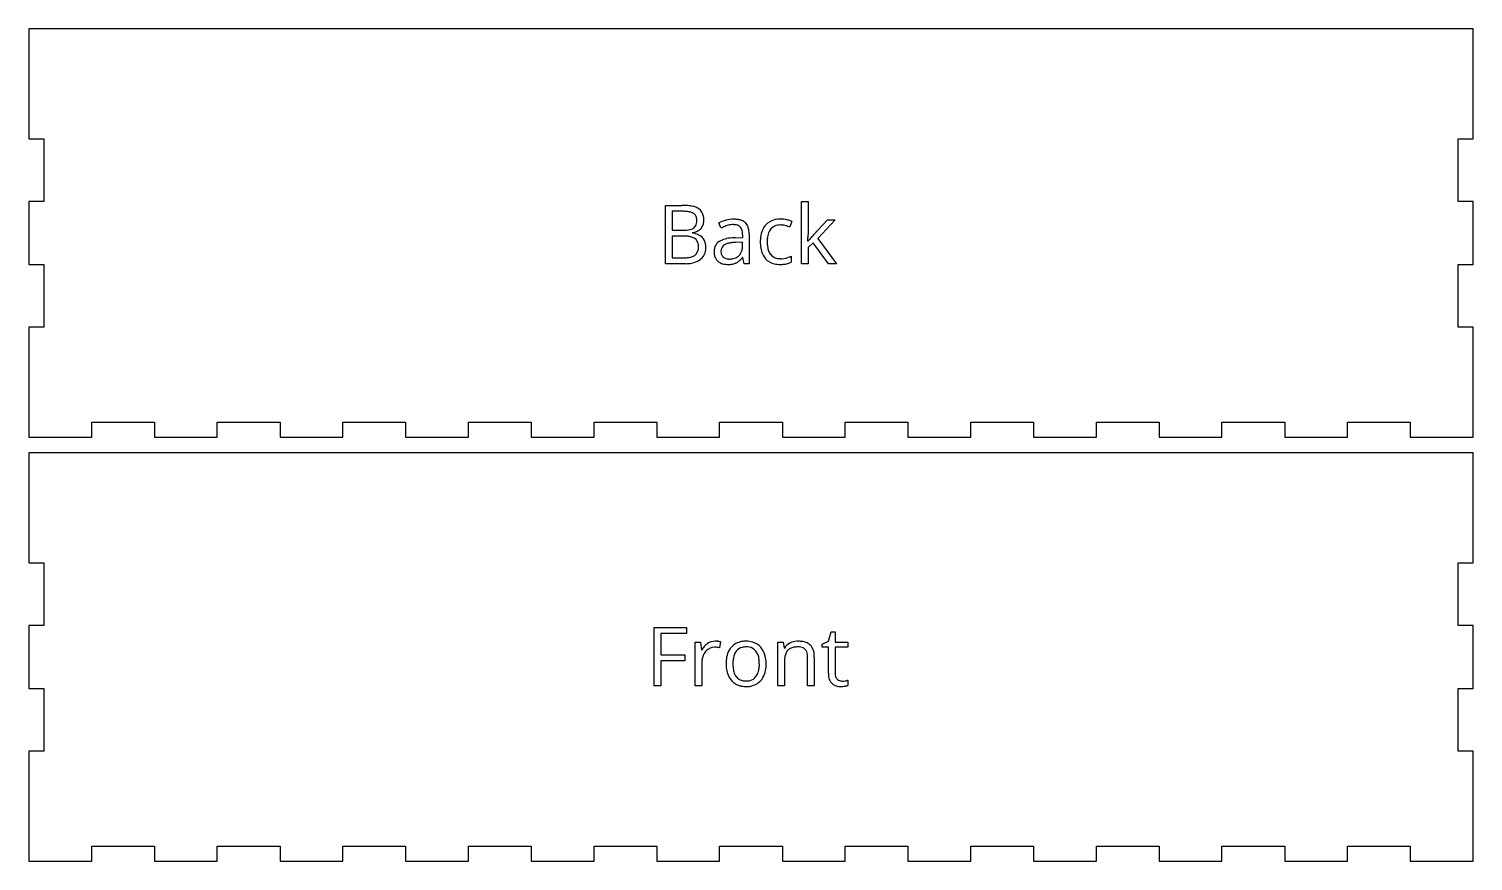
# Model space of a CAD drawing. Header units: inches. Extents: x 0 to 34.2, y 0.1 to 11.1.
# Drawn here: x 0 to 11.5, y 0.12 to 6.75 of the extents above; entities that cross this region are included whole.
import ezdxf

# ---------------------------------------------------------------- set-up
doc = ezdxf.new("R2010")
doc.units = ezdxf.units.IN

msp = doc.modelspace()

# ---------------------------------------------------------------- linework, layer by layer
at = {"layer": 'Back_labelLayer'}
for p, q in [((5.069, 4.881), (5.069, 5.345)), ((5.069, 5.345), (5.2, 5.345)), ((5.123, 5.299), (5.123, 5.147)), ((5.202, 5.299), (5.123, 5.299)), ((6.153, 4.881), (6.153, 5.375)), ((6.153, 5.375), (6.205, 5.375)), ((6.205, 5.375), (6.205, 5.113)), ((5.511, 5.165), (5.495, 5.205)), ((6.075, 5.217), (6.059, 5.173)), ((6.247, 5.11), (6.359, 5.229)), ((6.421, 5.229), (6.281, 5.081)), ((6.359, 5.229), (6.421, 5.229)), ((5.123, 5.147), (5.212, 5.147)), ((5.215, 5.101), (5.123, 5.101)), ((5.123, 5.101), (5.123, 4.927)), ((5.285, 5.128), (5.285, 5.124)), ((5.624, 5.088), (5.684, 5.09)), ((5.684, 5.09), (5.684, 5.111)), ((5.735, 5.119), (5.735, 4.881)), ((6.281, 5.081), (6.431, 4.881)), ((5.682, 5.052), (5.63, 5.05)), ((5.682, 5.021), (5.682, 5.052)), ((6.202, 5.059), (6.205, 5.059)), ((6.245, 5.046), (6.205, 5.011)), ((6.205, 5.011), (6.205, 4.881)), ((6.367, 4.881), (6.245, 5.046)), ((5.231, 4.881), (5.069, 4.881)), ((5.123, 4.927), (5.219, 4.927)), ((5.685, 4.931), (5.683, 4.931)), ((5.696, 4.881), (5.685, 4.931)), ((5.735, 4.881), (5.696, 4.881)), ((6.07, 4.94), (6.07, 4.893)), ((6.205, 4.881), (6.153, 4.881)), ((6.431, 4.881), (6.367, 4.881))]:
    msp.add_line(p, q, dxfattribs=at)
for centre, radius, start, end in [((5.201, 4.853), 0.492, 84.897, 90.1951), ((5.202, 4.911), 0.388, 87.899, 90.0356), ((5.207, 5.022), 0.276, 82.186, 88.0878), ((5.219, 5.044), 0.3, 77.3551, 84.9994), ((5.223, 5.133), 0.164, 73.4545, 82.3248), ((5.244, 5.204), 0.0906, 59.0099, 73.7456), ((5.248, 5.171), 0.171, 65.3868, 77.5778), ((5.273, 5.226), 0.11, 56.4093, 64.9558), ((5.284, 5.243), 0.0897, 9.246, 56.3616), ((5.262, 5.234), 0.0558, 14.0453, 58.8246), ((5.261, 5.21), 0.0559, 306.0082, 342.9774), ((5.227, 5.221), 0.0913, 342.2561, 356.2392), ((5.234, 5.226), 0.0853, 359.4167, 14.4506), ((5.189, 5.225), 0.13, 355.7583, 0.0741), ((5.282, 5.222), 0.092, 319.4393, 345.6), ((5.253, 5.229), 0.122, 345.6386, 0.4554), ((5.232, 5.231), 0.143, 359.672, 10.5634), ((5.61, 4.991), 0.243, 106.3566, 118.3352), ((5.631, 4.935), 0.259, 103.6227, 112.4316), ((5.621, 4.959), 0.276, 104.516, 106.5494), ((5.613, 4.991), 0.244, 90.0713, 104.6523), ((5.611, 5.02), 0.172, 90.4485, 103.7668), ((5.61, 5.061), 0.13, 83.6504, 90.1761), ((5.614, 5.012), 0.223, 81.5683, 90.3249), ((5.615, 5.105), 0.0861, 70.571, 83.9939), ((5.627, 5.136), 0.0535, 42.7295, 71.0382), ((5.627, 5.096), 0.138, 68.2276, 81.7489), ((5.645, 5.141), 0.0897, 47.8686, 68.2936), ((5.648, 5.147), 0.0834, 19.233, 46.6746), ((5.975, 5.092), 0.145, 138.6552, 152.6856), ((5.968, 5.097), 0.136, 101.4912, 138.3133), ((5.974, 5.099), 0.0884, 114.4265, 161.6634), ((5.982, 5.072), 0.117, 88.7192, 112.5666), ((5.984, 5.029), 0.207, 89.5889, 102.1787), ((5.985, 5.072), 0.116, 87.6709, 89.9772), ((5.986, 4.998), 0.238, 77.7702, 89.9478), ((5.983, 5.038), 0.151, 81.6904, 87.5071), ((5.973, 4.972), 0.218, 77.2991, 81.7348), ((5.96, 4.911), 0.28, 74.7813, 77.4489), ((5.973, 4.955), 0.234, 68.3301, 74.8825), ((5.981, 4.973), 0.263, 74.6793, 77.958), ((6.006, 5.061), 0.172, 70.0964, 74.7369), ((6.029, 5.124), 0.104, 63.5049, 70.1852), ((6.043, 5.155), 0.0706, 62.9309, 63.2202), ((5.213, 5.436), 0.289, 269.7927, 275.3663), ((5.215, 4.767), 0.334, 89.1757, 90.0067), ((5.217, 4.842), 0.259, 82.5352, 89.4274), ((5.224, 5.322), 0.175, 275.2579, 283.3284), ((5.231, 4.941), 0.158, 72.4069, 82.6767), ((5.241, 5.249), 0.0997, 283.1004, 295.9663), ((5.251, 5.003), 0.0935, 55.7505, 72.6739), ((5.256, 5.218), 0.065, 296.4213, 305.3719), ((5.253, 5.301), 0.176, 280.1943, 281.3181), ((5.255, 4.94), 0.187, 66.9272, 80.9433), ((5.261, 5.266), 0.14, 280.9041, 293.5859), ((5.266, 5.027), 0.0649, 12.9748, 55.1887), ((5.28, 5.225), 0.0954, 293.2774, 318.9174), ((5.289, 5.016), 0.103, 36.6682, 67.6255), ((5.288, 5.02), 0.102, 3.1842, 34.6976), ((5.547, 4.981), 0.0912, 115.4905, 182.3569), ((5.593, 4.897), 0.186, 101.357, 117.0798), ((5.666, 4.847), 0.353, 112.2127, 115.9641), ((5.629, 4.726), 0.362, 92.4699, 101.7062), ((5.64, 4.573), 0.515, 91.7179, 92.9092), ((5.622, 5.133), 0.0588, 20.4102, 41.4478), ((5.589, 5.121), 0.0935, 7.8269, 20.6037), ((5.532, 5.112), 0.151, 359.6939, 8.0028), ((5.599, 5.128), 0.135, 6.3379, 19.6812), ((5.528, 5.119), 0.207, 359.8022, 6.6587), ((6.115, 5.055), 0.291, 169.8978, 180.3689), ((6.014, 5.074), 0.188, 153.0874, 170.1053), ((6.17, 5.054), 0.291, 174.5305, 180.1553), ((6.056, 5.067), 0.177, 160.1421, 175.137), ((3.936, 5.217), 2.272, 356.022, 356.0553), ((4.497, 5.179), 1.709, 356.0322, 356.6452), ((5.58, 5.122), 0.625, 357.504, 358.3296), ((5.171, 5.14), 1.034, 356.6328, 357.4907), ((5.854, 5.114), 0.351, 358.2737, 359.894), ((6.459, 4.879), 0.312, 142.3223, 144.7086), ((6.626, 4.751), 0.522, 140.4336, 142.3364), ((6.842, 4.573), 0.802, 139.2798, 140.4703), ((7.093, 4.357), 1.132, 138.342, 139.2878), ((5.25, 5.021), 0.0902, 288.5733, 306.8102), ((5.262, 5.004), 0.069, 307.7355, 345.8336), ((5.222, 5.015), 0.11, 345.1079, 358.8339), ((5.231, 5.018), 0.101, 359.4709, 13.6049), ((5.187, 5.017), 0.145, 358.3215, 0.0103), ((5.278, 5.002), 0.111, 309.2852, 343.8553), ((5.243, 5.012), 0.148, 344.0558, 0.569), ((5.239, 5.013), 0.151, 359.94, 4.5451), ((5.589, 4.976), 0.133, 179.5461, 192.6948), ((5.544, 4.965), 0.0866, 192.0829, 227.4519), ((5.594, 4.977), 0.0832, 171.2123, 180.2067), ((5.586, 4.976), 0.0753, 179.5265, 192.7793), ((5.568, 4.982), 0.0562, 120.9736, 172.418), ((5.561, 4.97), 0.0491, 192.327, 222.0572), ((5.581, 4.962), 0.0809, 113.59, 121.6793), ((5.601, 4.915), 0.132, 102.8, 113.2432), ((5.625, 4.814), 0.235, 96.3541, 102.9958), ((5.642, 4.664), 0.387, 91.8559, 96.4485), ((5.593, 5.009), 0.088, 306.9881, 313.8561), ((5.593, 5.009), 0.0882, 314.1893, 347.4269), ((5.548, 5.02), 0.134, 346.9177, 0.2825), ((5.505, 5.021), 0.177, 359.8278, 0.0001), ((6.143, 5.053), 0.319, 179.9388, 183.9822), ((6.057, 5.045), 0.232, 183.5915, 196.3537), ((5.98, 5.022), 0.152, 196.0165, 221.1348), ((6.134, 5.052), 0.255, 179.7044, 188.0746), ((6.042, 5.039), 0.162, 187.9316, 200.3885), ((5.992, 5.02), 0.109, 200.4179, 216.6395), ((5.971, 5.006), 0.0837, 216.9697, 261.3104), ((5.221, 5.16), 0.232, 269.7249, 277.3697), ((5.231, 5.176), 0.295, 269.9236, 274.3945), ((5.232, 5.073), 0.145, 277.2154, 288.7569), ((5.238, 5.095), 0.213, 274.0488, 286.2583), ((5.26, 5.025), 0.14, 285.9423, 309.1242), ((5.546, 4.969), 0.0907, 227.7699, 237.8041), ((5.554, 4.983), 0.107, 238.3272, 258.9186), ((5.559, 4.969), 0.0469, 222.5827, 229.2536), ((5.565, 4.977), 0.0574, 229.784, 254.2724), ((5.565, 5.037), 0.162, 258.6717, 270.4051), ((5.574, 5.006), 0.087, 253.9401, 266.4535), ((5.567, 5.112), 0.237, 269.9531, 273.1487), ((5.577, 5.037), 0.119, 266.0797, 270.0576), ((5.578, 5.063), 0.145, 269.5796, 282.0412), ((5.57, 5.054), 0.179, 272.9336, 281.4137), ((5.582, 4.998), 0.122, 281.298, 293.7309), ((5.589, 5.017), 0.097, 281.7122, 306.4592), ((5.591, 4.975), 0.0971, 294.3935, 304.7376), ((5.565, 5.012), 0.142, 304.8493, 314.8526), ((5.511, 5.066), 0.218, 314.7445, 321.707), ((5.965, 5.01), 0.134, 221.7976, 256.8022), ((5.981, 5.072), 0.197, 256.4247, 270.4887), ((5.981, 5.048), 0.127, 260.136, 270.2688), ((5.98, 5.141), 0.221, 270.2656, 286.2891), ((5.983, 5.164), 0.289, 269.9655, 272.8635), ((5.987, 5.096), 0.221, 272.5977, 282.1882), ((6.002, 5.027), 0.15, 282.0345, 296.9458), ((5.967, 5.191), 0.272, 286.0456, 292.3656)]:
    msp.add_arc(centre, radius, start, end, dxfattribs=at)
at = {"layer": 'Back_outsideCutPath'}
for p, q in [((0, 6.75), (0, 5.875)), ((11.5, 6.75), (0, 6.75)), ((11.5, 5.875), (11.5, 6.75)), ((0, 5.875), (0.118, 5.875)), ((0.118, 5.875), (0.118, 5.375)), ((11.382, 5.375), (11.382, 5.875)), ((11.382, 5.875), (11.5, 5.875)), ((0.118, 5.375), (0, 5.375)), ((0, 5.375), (0, 4.875)), ((11.5, 5.375), (11.382, 5.375)), ((11.5, 4.875), (11.5, 5.375)), ((0, 4.875), (0.118, 4.875)), ((0.118, 4.875), (0.118, 4.375)), ((11.382, 4.375), (11.382, 4.875)), ((11.382, 4.875), (11.5, 4.875)), ((0.118, 4.375), (0, 4.375)), ((0, 4.375), (0, 3.5)), ((11.5, 4.375), (11.382, 4.375)), ((11.5, 3.5), (11.5, 4.375)), ((0.5, 3.5), (0.5, 3.618)), ((0.5, 3.618), (1, 3.618)), ((1, 3.618), (1, 3.5)), ((1.5, 3.5), (1.5, 3.618)), ((1.5, 3.618), (2, 3.618)), ((2, 3.618), (2, 3.5)), ((2.5, 3.5), (2.5, 3.618)), ((2.5, 3.618), (3, 3.618)), ((3, 3.618), (3, 3.5)), ((3.5, 3.5), (3.5, 3.618)), ((3.5, 3.618), (4, 3.618)), ((4, 3.618), (4, 3.5)), ((4.5, 3.5), (4.5, 3.618)), ((4.5, 3.618), (5, 3.618)), ((5, 3.618), (5, 3.5)), ((5.5, 3.5), (5.5, 3.618)), ((5.5, 3.618), (6, 3.618)), ((6, 3.618), (6, 3.5)), ((6.5, 3.5), (6.5, 3.618)), ((6.5, 3.618), (7, 3.618)), ((7, 3.618), (7, 3.5)), ((7.5, 3.5), (7.5, 3.618)), ((7.5, 3.618), (8, 3.618)), ((8, 3.618), (8, 3.5)), ((8.5, 3.5), (8.5, 3.618)), ((8.5, 3.618), (9, 3.618)), ((9, 3.618), (9, 3.5)), ((9.5, 3.5), (9.5, 3.618)), ((9.5, 3.618), (10, 3.618)), ((10, 3.618), (10, 3.5)), ((10.5, 3.5), (10.5, 3.618)), ((10.5, 3.618), (11, 3.618)), ((11, 3.618), (11, 3.5)), ((0, 3.5), (0.5, 3.5)), ((1, 3.5), (1.5, 3.5)), ((2, 3.5), (2.5, 3.5)), ((3, 3.5), (3.5, 3.5)), ((4, 3.5), (4.5, 3.5)), ((5, 3.5), (5.5, 3.5)), ((6, 3.5), (6.5, 3.5)), ((7, 3.5), (7.5, 3.5)), ((8, 3.5), (8.5, 3.5)), ((9, 3.5), (9.5, 3.5)), ((10, 3.5), (10.5, 3.5)), ((11, 3.5), (11.5, 3.5))]:
    msp.add_line(p, q, dxfattribs=at)
at = {"layer": 'Front_labelLayer'}
for p, q in [((4.978, 1.521), (4.978, 1.985)), ((4.978, 1.985), (5.236, 1.985)), ((5.236, 1.985), (5.236, 1.937)), ((5.236, 1.937), (5.032, 1.937)), ((5.032, 1.937), (5.032, 1.767)), ((5.305, 1.521), (5.305, 1.869)), ((5.305, 1.869), (5.349, 1.869)), ((5.349, 1.869), (5.355, 1.805)), ((5.506, 1.872), (5.498, 1.823)), ((5.963, 1.521), (5.963, 1.869)), ((5.963, 1.869), (6.006, 1.869)), ((6.006, 1.869), (6.015, 1.821)), ((6.316, 1.853), (6.366, 1.875)), ((6.316, 1.828), (6.316, 1.853)), ((6.366, 1.875), (6.388, 1.95)), ((6.388, 1.95), (6.419, 1.95)), ((6.419, 1.95), (6.419, 1.869)), ((6.419, 1.869), (6.52, 1.869)), ((6.52, 1.869), (6.52, 1.828)), ((5.032, 1.767), (5.224, 1.767)), ((5.224, 1.767), (5.224, 1.72)), ((5.355, 1.805), (5.357, 1.805)), ((6.015, 1.821), (6.017, 1.821)), ((6.201, 1.521), (6.201, 1.746)), ((6.254, 1.748), (6.254, 1.521)), ((6.366, 1.828), (6.316, 1.828)), ((6.366, 1.621), (6.366, 1.828)), ((6.52, 1.828), (6.419, 1.828)), ((6.419, 1.828), (6.419, 1.623)), ((5.032, 1.72), (5.032, 1.521)), ((5.224, 1.72), (5.032, 1.72)), ((5.358, 1.708), (5.358, 1.521)), ((6.016, 1.704), (6.016, 1.521)), ((5.032, 1.521), (4.978, 1.521)), ((5.358, 1.521), (5.305, 1.521)), ((6.016, 1.521), (5.963, 1.521)), ((6.254, 1.521), (6.201, 1.521)), ((6.522, 1.565), (6.522, 1.524))]:
    msp.add_line(p, q, dxfattribs=at)
for centre, radius, start, end in [((5.481, 1.745), 0.136, 124.2321, 139.4159), ((5.463, 1.77), 0.105, 89.6795, 124.4407), ((5.465, 1.634), 0.242, 84.992, 90.1286), ((5.47, 1.699), 0.176, 78.4883, 85.0272), ((5.697, 1.735), 0.139, 99.1759, 137.9833), ((5.711, 1.671), 0.205, 89.7323, 100.0763), ((5.714, 1.698), 0.177, 73.5224, 90.569), ((5.724, 1.736), 0.138, 41.1449, 73.2131), ((6.107, 1.764), 0.107, 116.9443, 147.6523), ((6.119, 1.746), 0.128, 115.8073, 117.6052), ((6.124, 1.733), 0.143, 94.3224, 115.5457), ((6.128, 1.703), 0.172, 89.9571, 94.7107), ((6.129, 1.667), 0.208, 80.5583, 90.3541), ((6.142, 1.743), 0.132, 65.1093, 80.7638), ((6.157, 1.776), 0.0947, 46.5587, 64.8783), ((6.158, 1.78), 0.0913, 19.3849, 45.5995), ((5.512, 1.717), 0.178, 139.4135, 150.6034), ((5.518, 1.708), 0.16, 173.6913, 180.0889), ((5.479, 1.714), 0.12, 138.9576, 174.5421), ((5.482, 1.711), 0.125, 135.6191, 138.8385), ((5.46, 1.736), 0.0913, 89.6333, 137.0882), ((5.46, 1.704), 0.124, 87.3428, 89.966), ((5.458, 1.666), 0.162, 81.5877, 87.1922), ((5.448, 1.596), 0.232, 77.4457, 81.6357), ((5.825, 1.697), 0.274, 169.244, 180.3879), ((5.732, 1.716), 0.179, 150.7113, 169.4695), ((5.702, 1.731), 0.146, 138.1756, 150.2292), ((5.884, 1.697), 0.278, 173.0087, 180.2467), ((5.784, 1.709), 0.177, 162.0655, 173.1677), ((5.719, 1.731), 0.109, 142.9023, 162.3749), ((5.699, 1.745), 0.0839, 103.4681, 142.3123), ((5.709, 1.705), 0.125, 89.4803, 103.8803), ((5.711, 1.698), 0.133, 79.3457, 90.3174), ((5.721, 1.743), 0.0867, 37.9577, 80.4005), ((5.703, 1.73), 0.108, 20.0251, 37.4357), ((5.65, 1.711), 0.166, 7.7441, 20.069), ((5.553, 1.697), 0.263, 359.7076, 7.8969), ((5.704, 1.719), 0.164, 13.5016, 41.0702), ((5.628, 1.699), 0.243, 1.1277, 13.88), ((6.265, 1.708), 0.249, 171.1767, 178.3216), ((6.167, 1.724), 0.15, 159.9536, 171.3803), ((6.107, 1.746), 0.0861, 140.1515, 160.3146), ((6.098, 1.753), 0.0743, 118.5442, 139.1929), ((6.109, 1.73), 0.0993, 100.1179, 118.1598), ((6.12, 1.671), 0.159, 89.5937, 100.3713), ((6.122, 1.691), 0.14, 84.0191, 90.1504), ((6.127, 1.736), 0.0944, 71.0826, 84.3688), ((6.139, 1.769), 0.0594, 43.379, 71.5385), ((6.136, 1.767), 0.0627, 22.7032, 42.3412), ((6.108, 1.756), 0.093, 8.4934, 22.6584), ((6.052, 1.747), 0.149, 359.6714, 8.6882), ((6.106, 1.76), 0.148, 6.9636, 19.8362), ((6.024, 1.749), 0.23, 359.7631, 7.2114), ((5.815, 1.694), 0.264, 179.7745, 189.0934), ((5.747, 1.683), 0.195, 188.9104, 205.317), ((5.873, 1.694), 0.267, 179.7062, 187.9163), ((5.775, 1.68), 0.168, 187.7641, 200.0975), ((5.721, 1.66), 0.111, 200.0847, 216.9127), ((5.699, 1.662), 0.113, 323.0087, 342.639), ((5.634, 1.683), 0.181, 342.3611, 353.754), ((5.539, 1.694), 0.278, 353.5363, 0.2014), ((5.69, 1.675), 0.179, 330.2509, 349.4113), ((5.599, 1.694), 0.272, 349.1761, 0.3865), ((5.562, 1.695), 0.309, 359.9919, 1.5424), ((6.354, 1.704), 0.338, 178.0806, 180.0227), ((6.532, 1.619), 0.166, 179.3548, 192.8477), ((6.525, 1.623), 0.106, 179.6417, 189.7501), ((5.727, 1.674), 0.173, 205.6541, 208.4473), ((5.701, 1.659), 0.143, 207.7947, 238.6759), ((5.703, 1.662), 0.147, 238.8116, 253.2425), ((5.701, 1.646), 0.0864, 217.301, 261.71), ((5.708, 1.684), 0.169, 253.5437, 270.418), ((5.71, 1.69), 0.131, 260.5037, 270.2476), ((5.711, 1.719), 0.205, 269.7506, 279.803), ((5.712, 1.681), 0.122, 269.4478, 284.7259), ((5.722, 1.645), 0.0852, 284.5665, 322.633), ((5.724, 1.657), 0.14, 278.8959, 317.9977), ((5.719, 1.661), 0.147, 318.1442, 329.7566), ((6.449, 1.597), 0.0797, 190.382, 253.8771), ((6.487, 1.616), 0.068, 189.5469, 205.7881), ((6.472, 1.609), 0.0511, 206.1289, 221.4083), ((6.465, 1.652), 0.138, 253.785, 270.8852), ((6.47, 1.608), 0.0489, 221.5947, 262.3509), ((6.474, 1.629), 0.0704, 261.328, 270.1913), ((6.467, 1.649), 0.134, 270.0032, 270.7671), ((6.466, 1.679), 0.164, 270.8935, 275.5474), ((6.475, 1.731), 0.173, 269.8799, 278.3025), ((6.46, 1.743), 0.228, 275.5261, 279.294), ((6.465, 1.713), 0.198, 279.1894, 280.1119), ((6.477, 1.712), 0.154, 278.4044, 279.0192), ((6.474, 1.664), 0.148, 280.0084, 283.373), ((6.457, 1.841), 0.285, 278.9588, 280.5127), ((6.476, 1.743), 0.184, 280.4867, 282.6264), ((6.488, 1.609), 0.0916, 283.3058, 288.1192), ((6.492, 1.671), 0.11, 282.5894, 285.5779), ((6.5, 1.571), 0.0519, 287.9917, 295.3009), ((6.5, 1.639), 0.0779, 285.7242, 286.2651)]:
    msp.add_arc(centre, radius, start, end, dxfattribs=at)
at = {"layer": 'Front_outsideCutPath'}
for p, q in [((0, 3.375), (0, 2.5)), ((11.5, 3.375), (0, 3.375)), ((11.5, 2.5), (11.5, 3.375)), ((0, 2.5), (0.118, 2.5)), ((0.118, 2.5), (0.118, 2)), ((11.382, 2), (11.382, 2.5)), ((11.382, 2.5), (11.5, 2.5)), ((0.118, 2), (0, 2)), ((0, 2), (0, 1.5)), ((11.5, 2), (11.382, 2)), ((11.5, 1.5), (11.5, 2)), ((0, 1.5), (0.118, 1.5)), ((0.118, 1.5), (0.118, 1)), ((11.382, 1), (11.382, 1.5)), ((11.382, 1.5), (11.5, 1.5)), ((0.118, 1), (0, 1)), ((0, 1), (0, 0.125)), ((11.5, 1), (11.382, 1)), ((11.5, 0.125), (11.5, 1)), ((0.5, 0.125), (0.5, 0.243)), ((0.5, 0.243), (1, 0.243)), ((1, 0.243), (1, 0.125)), ((1.5, 0.125), (1.5, 0.243)), ((1.5, 0.243), (2, 0.243)), ((2, 0.243), (2, 0.125)), ((2.5, 0.125), (2.5, 0.243)), ((2.5, 0.243), (3, 0.243)), ((3, 0.243), (3, 0.125)), ((3.5, 0.125), (3.5, 0.243)), ((3.5, 0.243), (4, 0.243)), ((4, 0.243), (4, 0.125)), ((4.5, 0.125), (4.5, 0.243)), ((4.5, 0.243), (5, 0.243)), ((5, 0.243), (5, 0.125)), ((5.5, 0.125), (5.5, 0.243)), ((5.5, 0.243), (6, 0.243)), ((6, 0.243), (6, 0.125)), ((6.5, 0.125), (6.5, 0.243)), ((6.5, 0.243), (7, 0.243)), ((7, 0.243), (7, 0.125)), ((7.5, 0.125), (7.5, 0.243)), ((7.5, 0.243), (8, 0.243)), ((8, 0.243), (8, 0.125)), ((8.5, 0.125), (8.5, 0.243)), ((8.5, 0.243), (9, 0.243)), ((9, 0.243), (9, 0.125)), ((9.5, 0.125), (9.5, 0.243)), ((9.5, 0.243), (10, 0.243)), ((10, 0.243), (10, 0.125)), ((10.5, 0.125), (10.5, 0.243)), ((10.5, 0.243), (11, 0.243)), ((11, 0.243), (11, 0.125)), ((0, 0.125), (0.5, 0.125)), ((1, 0.125), (1.5, 0.125)), ((2, 0.125), (2.5, 0.125)), ((3, 0.125), (3.5, 0.125)), ((4, 0.125), (4.5, 0.125)), ((5, 0.125), (5.5, 0.125)), ((6, 0.125), (6.5, 0.125)), ((7, 0.125), (7.5, 0.125)), ((8, 0.125), (8.5, 0.125)), ((9, 0.125), (9.5, 0.125)), ((10, 0.125), (10.5, 0.125)), ((11, 0.125), (11.5, 0.125))]:
    msp.add_line(p, q, dxfattribs=at)

doc.saveas('drawing.dxf')
